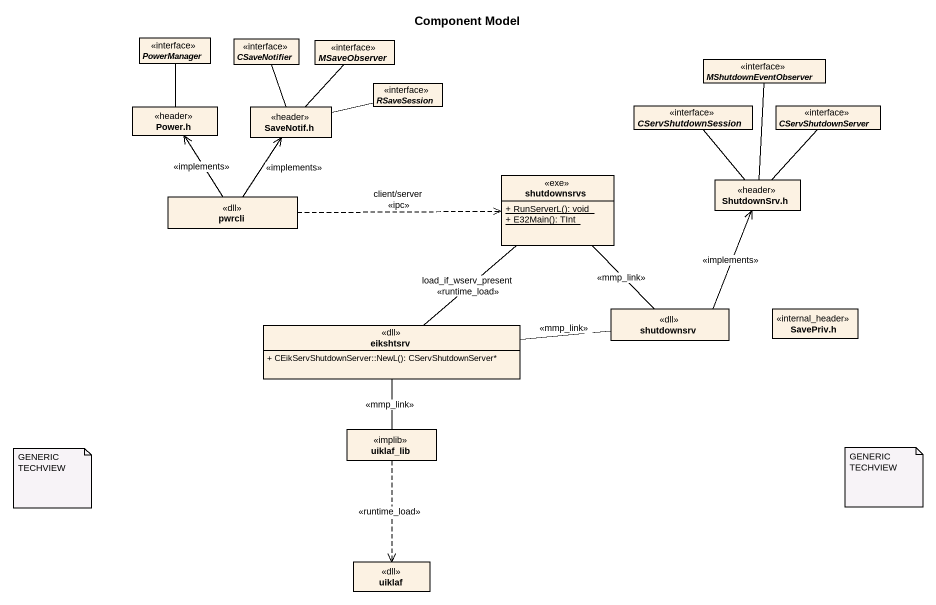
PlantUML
@startuml
title Component Model
hide circle
hide empty members
skinparam classAttributeIconSize 0
interface PowerManager <<interface>>
interface CSaveNotifier <<interface>>
interface MSaveObserver <<interface>>
interface RSaveSession <<interface>>
interface MShutdownEventObserver <<interface>>
class "Power.h" as Power_h <<header>>
class "SaveNotif.h" as SaveNotif_h <<header>>
interface CServShutdownSession <<interface>>
interface CServShutdownServer <<interface>>
class pwrcli <<dll>>
class shutdownsrvs <<exe>> {
  {static} + RunServerL(): void
  {static} + E32Main(): TInt
}
class "ShutdownSrv.h" as ShutdownSrv_h <<header>>
class eikshtsrv <<dll>> {
  + CEikServShutdownServer::NewL(): CServShutdownServer*
}
class shutdownsrv <<dll>>
class "SavePriv.h" as SavePriv_h <<internal_header>>
class uiklaf_lib <<implib>>
class uiklaf <<dll>>
PowerManager -- Power_h
CSaveNotifier -- SaveNotif_h
MSaveObserver -- SaveNotif_h
RSaveSession -left- SaveNotif_h
MShutdownEventObserver -- ShutdownSrv_h
Power_h <-- pwrcli : <<implements>>
SaveNotif_h <-- pwrcli : <<implements>>
CServShutdownSession -- ShutdownSrv_h
CServShutdownServer -- ShutdownSrv_h
pwrcli .right.> shutdownsrvs : client/server\n<<ipc>>
shutdownsrvs -- eikshtsrv : load_if_wserv_present\n<<runtime_load>>
shutdownsrvs -- shutdownsrv : <<mmp_link>>
eikshtsrv -right- shutdownsrv : <<mmp_link>>
eikshtsrv -- uiklaf_lib : <<mmp_link>>
shutdownsrv -up-> ShutdownSrv_h : <<implements>>
uiklaf_lib ..> uiklaf : <<runtime_load>>
note as N1
  GENERIC
  TECHVIEW
end note
note as N2
  GENERIC
  TECHVIEW
end note
@enduml
